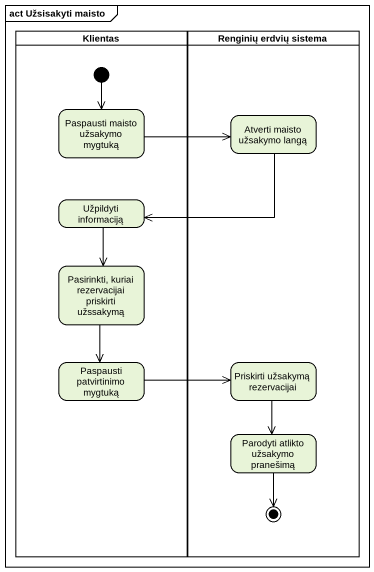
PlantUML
@startuml
mainframe act Užsisakyti maisto
hide empty description
state Klientas <<partition>> {
  state "Paspausti maisto užsakymo mygtuką" as Paspausti_maisto_užsakymo
  state "Užpildyti informaciją" as Užpildyti_informaciją
  state "Pasirinkti, kuriai rezervacijai priskirti užssakymą" as Pasirinkti_kuriai
  state "Paspausti patvirtinimo mygtuką" as Paspausti_patvirtinimo
  [*] --> Paspausti_maisto_užsakymo
}
state "Renginių erdvių sistema" as Renginių_erdvių_sistema <<partition>> {
  state "Atverti maisto užsakymo langą" as Atverti_maisto_užsakymo
  state "Priskirti užsakymą rezervacijai" as Priskirti_užsakymą
  state "Parodyti atlikto užsakymo pranešimą" as Parodyti_atlikto_užsakymo
  Parodyti_atlikto_užsakymo --> [*]
}
Paspausti_maisto_užsakymo -right-> Atverti_maisto_užsakymo
Atverti_maisto_užsakymo -left-> Užpildyti_informaciją
Užpildyti_informaciją --> Pasirinkti_kuriai
Pasirinkti_kuriai --> Paspausti_patvirtinimo
Paspausti_patvirtinimo -right-> Priskirti_užsakymą
Priskirti_užsakymą --> Parodyti_atlikto_užsakymo
@enduml
